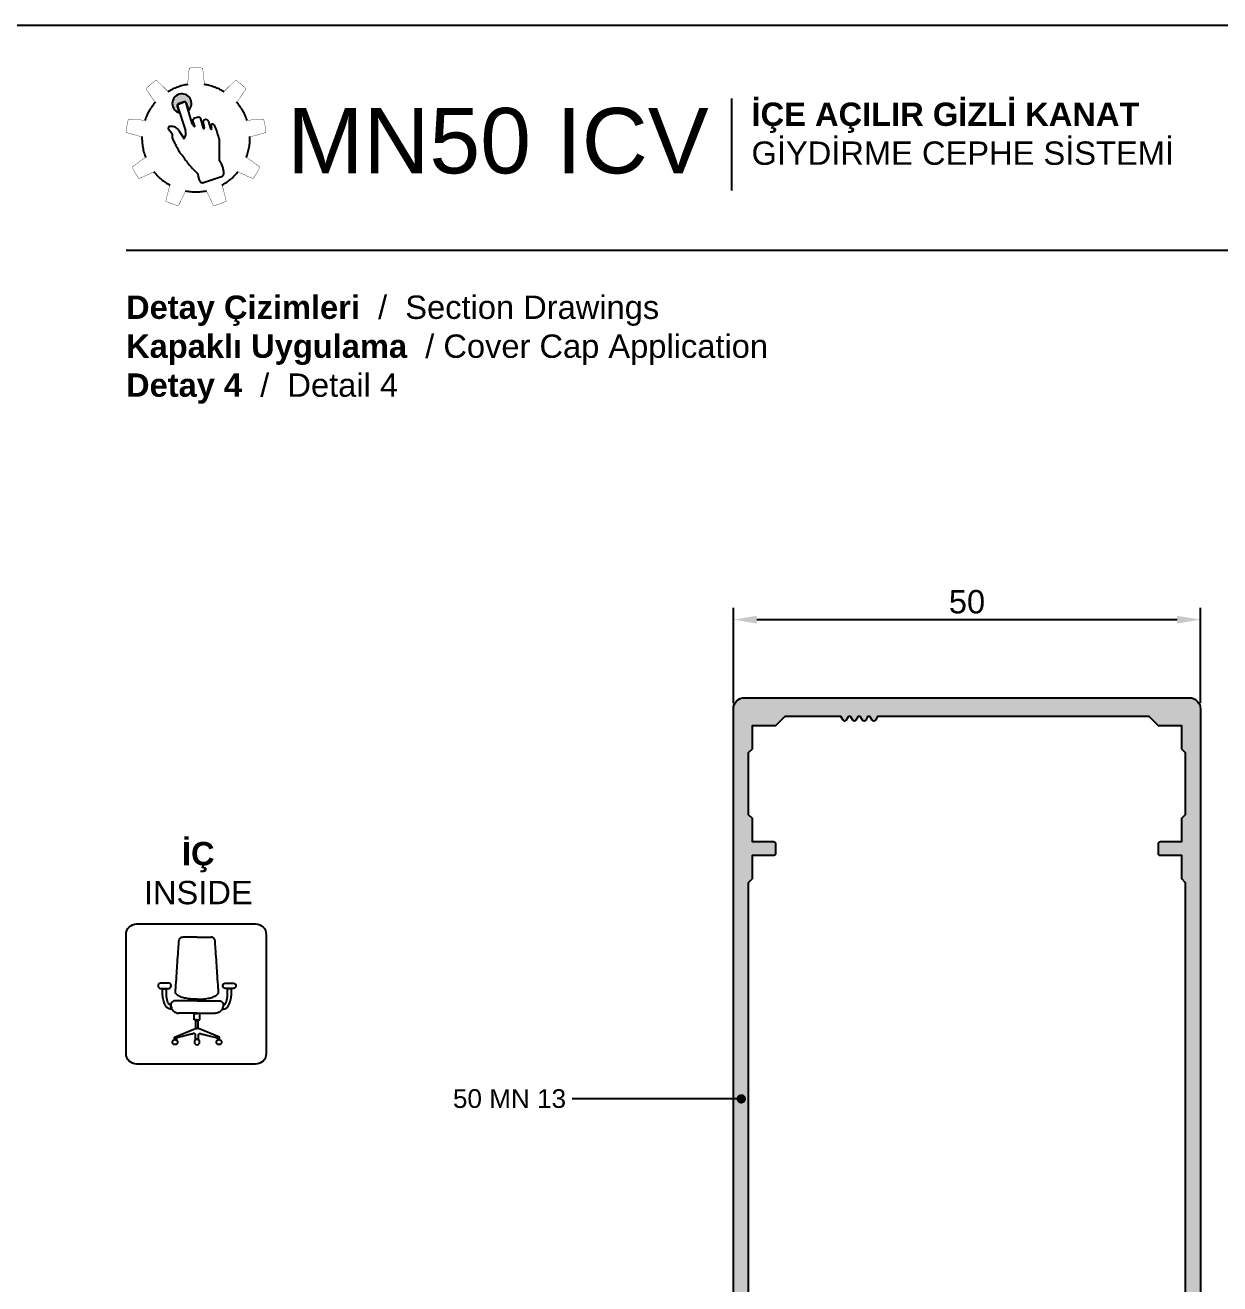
# Model space of a CAD drawing. Header units: millimetres. Extents: x 12 to 3612, y 18 to 315.
# Drawn here: x 1096.7 to 1224.5, y 180.1 to 314.9 of the extents above; entities that cross this region are included whole.
import ezdxf

# ---------------------------------------------------------------- set-up
doc = ezdxf.new("R2010")
doc.units = ezdxf.units.MM
doc.linetypes.add('CENTER', pattern=[2, 1.25, -0.25, 0.25, -0.25])
doc.layers.add('antet_k', color=7, linetype='Continuous')
doc.layers.add('yazı_numara_k', color=11, linetype='Continuous')
doc.styles.get("Standard").update_dxf_attribs({"font": 'arial.ttf'})
doc.dimstyles.new('ISO-25', dxfattribs={"dimtxt": 2.5, "dimasz": 2.5, "dimexe": 1.25, "dimexo": 0.625, "dimtad": 1, "dimtxsty": 'Standard', "dimcen": 2.5, "dimadec": 0, "dimazin": 0, "dimtfac": 1, "dimtmove": 0, "dimatfit": 3, "dimfxl": 1, "dimarcsym": 0})
doc.dimstyles.new('ISO-25$0', dxfattribs={"dimtxt": 2.5, "dimasz": 2.5, "dimexe": 1.25, "dimexo": 0.625, "dimtad": 1, "dimdec": 1, "dimtxsty": 'Standard', "dimcen": 2.5, "dimadec": 0, "dimazin": 0, "dimtfac": 1, "dimtdec": 1, "dimtmove": 0, "dimatfit": 3, "dimfxl": 1, "dimarcsym": 0})

# ---------------------------------------------------------------- blocks, each defined once
blk = doc.blocks.new('CARKKK')
at = {"true_color": 0xfed100}
h = blk.add_hatch(color=40, dxfattribs=at)
h.dxf.hatch_style = 1
edge = h.paths.add_edge_path()
edge.add_arc((1483.08, 1300.18), 1.03, 316.1417, 614.7975)
edge.add_line((1482.8, 1299.18), (1482.58, 1299.88))
edge.add_arc((1482.77, 1299.95), 0.202, 109.9023, 198.4057, ccw=False)
edge.add_line((1482.7, 1300.14), (1483.32, 1300.36))
edge.add_arc((1483.39, 1300.17), 0.202, 16.7485, 109.9023, ccw=False)
edge.add_line((1483.59, 1300.23), (1483.82, 1299.46))
at = {"color": 0}
for p, q in [((1485.35, 1298.1), (1485.48, 1297.57)), ((1485.53, 1298.44), (1485.54, 1298.44)), ((1485.92, 1298.25), (1486.14, 1297.46)), ((1486.29, 1297.52), (1486.21, 1297.78)), ((1486.7, 1297.54), (1486.65, 1297.69)), ((1481.68, 1297.38), (1482.01, 1296.99)), ((1482.05, 1296.89), (1482.04, 1296.6)), ((1482.76, 1297.3), (1483.34, 1296.4))]:
    blk.add_line(p, q, dxfattribs=at)
at = {"color": 0, "linetype": 'CENTER', "ltscale": 12}
for p, q in [((1487.07, 1296.38), (1487.07, 1294.15)), ((1482.84, 1294.95), (1483.1, 1294.65)), ((1484.96, 1291.98), (1484.84, 1292.52)), ((1485.38, 1291.73), (1487.33, 1292.36))]:
    blk.add_line(p, q, dxfattribs=at)
at = {"color": 0, "linetype": 'CENTER', "ltscale": 12, "const_width": 0.0361}
for points in [[(1483.87, 1303.97), (1483.69, 1302.2)], [(1485.31, 1303.97), (1485.5, 1302.2)], [(1479.24, 1301.76), (1480.23, 1300.29)], [(1480.34, 1302.69), (1481.62, 1301.45)], [(1488.84, 1302.69), (1487.57, 1301.45)], [(1489.95, 1301.76), (1488.95, 1300.29)], [(1477.36, 1298.51), (1479.13, 1298.38)], [(1491.83, 1298.51), (1490.05, 1298.38)], [(1477.11, 1297.08), (1478.82, 1296.6)], [(1492.08, 1297.08), (1490.37, 1296.6)], [(1477.76, 1293.38), (1479.2, 1294.43)], [(1491.43, 1293.38), (1489.98, 1294.43)], [(1478.48, 1292.13), (1480.1, 1292.86)], [(1490.7, 1292.13), (1489.08, 1292.86)], [(1481.36, 1289.72), (1481.79, 1291.44)], [(1487.83, 1289.72), (1487.39, 1291.44)], [(1482.71, 1289.23), (1483.49, 1290.83)], [(1486.47, 1289.23), (1485.7, 1290.83)]]:
    blk.add_lwpolyline(points, dxfattribs=at)
for points in [[(1485.31, 1303.97, 0.048189), (1483.87, 1303.97)], [(1480.34, 1302.69, 0.048189), (1479.24, 1301.76)], [(1483.73, 1302.21, 0.099576), (1481.59, 1301.43)], [(1487.6, 1301.43, 0.099576), (1485.46, 1302.21)], [(1489.95, 1301.76, 0.048189), (1488.84, 1302.69)], [(1480.26, 1300.31, 0.099576), (1479.12, 1298.34)], [(1490.07, 1298.34, 0.099576), (1488.93, 1300.31)], [(1477.36, 1298.51, 0.048189), (1477.11, 1297.08)], [(1492.08, 1297.08, 0.048189), (1491.83, 1298.51)], [(1478.82, 1296.63, 0.099576), (1479.21, 1294.39)], [(1489.97, 1294.39, 0.099576), (1490.37, 1296.63)], [(1477.76, 1293.38, 0.048189), (1478.48, 1292.13)], [(1480.08, 1292.89, 0.099576), (1481.83, 1291.43)], [(1487.36, 1291.43, 0.099576), (1489.1, 1292.89)], [(1490.7, 1292.13, 0.048189), (1491.43, 1293.38)], [(1481.36, 1289.72, 0.048189), (1482.71, 1289.23)], [(1483.45, 1290.83, 0.099576), (1485.73, 1290.83)], [(1486.47, 1289.23, 0.048189), (1487.83, 1289.72)]]:
    blk.add_lwpolyline(points, format="xyb", dxfattribs=at)
at = {"color": 0}
for points in [[(1483.82, 1299.46), (1483.59, 1300.23, 0.430429), (1483.32, 1300.36), (1482.7, 1300.14, 0.406583), (1482.58, 1299.88), (1482.8, 1299.18)], [(1484.19, 1298.03), (1483.53, 1300.21, 0.430609), (1483.34, 1300.31), (1482.72, 1300.08, 0.407114), (1482.63, 1299.9), (1483.48, 1297.28)], [(1484.46, 1297.76), (1484.29, 1298.25, -0.427614), (1484.46, 1298.63), (1484.72, 1298.72, -0.436222), (1485.09, 1298.53), (1485.36, 1297.55)]]:
    blk.add_lwpolyline(points, format="xyb", dxfattribs=at)
at = {"color": 0, "linetype": 'CENTER', "ltscale": 12}
for centre, radius, start, end in [((1484.59, 1296.5), 5.78, 98.6269, 121.3731), ((1484.59, 1296.5), 5.78, 58.6269, 81.3731), ((1484.59, 1296.5), 5.78, 138.6269, 161.3731), ((1484.59, 1296.5), 5.78, 18.6269, 41.3731), ((1484.59, 1296.5), 5.78, 178.6269, 201.3731), ((1482.4, 1296.59), 0.361, 178.7146, 203.6076), ((1494.72, 1301.97), 13.8, 203.6076, 210.5847), ((1484.59, 1296.5), 5.78, 338.6269, 1.3731), ((1492.59, 1300.98), 11.41, 213.7381, 226.5208), ((1485.18, 1292.68), 2.39, 0.4113, 37.9459), ((1484.59, 1296.5), 5.78, 218.6269, 241.3731), ((1484.49, 1292.45), 0.361, 12.1436, 46.5208), ((1487.22, 1292.7), 0.361, 288.2135, 0.4113), ((1484.59, 1296.5), 5.78, 298.6269, 321.3731), ((1485.26, 1292), 0.298, 184.3774, 294.6195), ((1484.59, 1296.5), 5.78, 258.6269, 281.3731)]:
    blk.add_arc(centre, radius, start, end, dxfattribs=at)
at = {"color": 40, "true_color": 0xfed100}
blk.add_arc((1483.08, 1300.18), 1.03, 316.1417, 254.7975, dxfattribs=at)
at = {"color": 0}
for centre, radius, start, end in [((1481.84, 1297.52), 0.212, 89.792, 220.6566), ((1481.96, 1296.79), 0.947, 32.7129, 97.3977), ((1484.99, 1298.3), 0.836, 198.8925, 224.3855), ((1484.42, 1297.75), 0.0433, 224.3855, 19.6471), ((1485.63, 1298.17), 0.289, 109.7187, 194.0454), ((1485.64, 1298.17), 0.289, 15.4472, 109.7187), ((1486.34, 1297.83), 0.144, 68.7787, 198.5684), ((1486.24, 1297.56), 0.433, 17.732, 68.7787), ((1481.91, 1296.89), 0.144, 358.7146, 40.6566), ((1482.5, 1296.99), 1.02, 325.2166, 16.7204), ((1485.42, 1297.56), 0.0601, 190.3472, 18.7372), ((1486.21, 1297.5), 0.084, 203.9076, 12.8452), ((1471.27, 1291.93), 16.42, 15.7203, 19.9505)]:
    blk.add_arc(centre, radius, start, end, dxfattribs=at)
blk = doc.blocks.new('LOGO-1')
blk.add_line((948.2, 1850.82), (948.2, 1840.95))
at = {"color": 7}
blk.add_line((1063.42, 1834.52), (883.42, 1834.52), dxfattribs=at)
at = {"color": 0}
blk.add_blockref('CARKKK', (-593.69, 550.09), dxfattribs=at)
at = {"width": 80.5608, "attachment_point": 1}
for s, insert, char_height in [('{\\pxi3.38364;\\fArial Unicode MS|b1|i0|c162|p34;İÇE AÇILIR GİZLİ KANAT\\fArial Unicode MS|b0|i0|c162|p34;\\PGİYDİRME CEPHE SİSTEMİ}', (941.9, 1850.37), 2.5), ('{\\pxi3.38364;\\fArial Unicode MS|b0|i0|c162|p34;MN50 ICV}', (876.99, 1849.79), 7)]:
    blk.add_mtext(s, dxfattribs=dict(at, insert=insert, char_height=char_height))
blk = doc.blocks.new('MN50 ICV SİP. KAT. SYF.')
at = {"layer": 'antet_k', "color": 252}
blk.add_lwpolyline([(196.74, 36.05), (196.74, 333.05), (406.74, 333.05), (406.74, 36.05)], close=True, dxfattribs=at)
at = {"color": 0}
blk.add_blockref('LOGO-1', (-671.68, -1525.6), dxfattribs=at)
blk = doc.blocks.new('50MN13')
at = {"ltscale": 10}
h = blk.add_hatch(color=252, dxfattribs=at)
h.paths.add_polyline_path([(-242.57, 75.54), (-242.57, 174.14, 0.414214), (-243.77, 175.34), (-291.37, 175.34, 0.414214), (-292.57, 174.14), (-292.57, 75.54, 0.414214), (-292.37, 75.34), (-290.57, 75.34, 0.02182), (-290.56, 75.34), (-289.85, 75.4, 0.388879), (-289.57, 75.7), (-289.57, 76.34, 0.414214), (-289.77, 76.54), (-290.87, 76.54, -0.414213), (-291.07, 76.74), (-291.07, 78.14, -0.36397), (-290.91, 78.34), (-289.64, 78.56, 0.36397), (-289.47, 78.76), (-289.47, 79.26), (-289.97, 79.58), (-289.47, 79.89), (-289.47, 81.56, 0.388879), (-289.66, 81.76), (-290.59, 81.84, -0.388879), (-290.77, 82.04), (-290.77, 84.54), (-289.97, 85.34), (-286.47, 85.34), (-285.67, 84.54), (-285.67, 84.39), (-285.17, 84.08), (-285.67, 83.76), (-285.67, 82.59), (-285.17, 82.28), (-285.67, 81.96), (-285.67, 80.79), (-285.17, 80.48), (-285.67, 80.16), (-285.67, 78.76, 0.36397), (-285.51, 78.56), (-284.24, 78.34, -0.36397), (-284.07, 78.14), (-284.07, 76.74, -0.414213), (-284.27, 76.54), (-285.37, 76.54, 0.414214), (-285.57, 76.34), (-285.57, 75.7, 0.388879), (-285.3, 75.4), (-284.59, 75.34, 0.02182), (-284.57, 75.34), (-282.77, 75.34, 0.414214), (-282.57, 75.54), (-282.57, 79.3, 0.36397), (-282.74, 79.49), (-283.31, 79.59, -0.36397), (-283.47, 79.79), (-283.47, 84.84, -0.414214), (-282.97, 85.34), (-282.27, 85.34, 0.198912), (-282.06, 85.43), (-281.89, 85.6, -0.414214), (-281.46, 85.6), (-281.29, 85.43, 0.414214), (-280.86, 85.43), (-280.69, 85.6, -0.414214), (-280.26, 85.6), (-280.09, 85.43, 0.414213), (-279.66, 85.43), (-279.49, 85.6, -0.414213), (-279.06, 85.6), (-278.89, 85.43, 0.414214), (-278.46, 85.43), (-278.29, 85.6, -0.414213), (-277.86, 85.6), (-277.69, 85.43, 0.198912), (-277.47, 85.34), (-276.87, 85.34), (-276.57, 85.64), (-276.27, 85.34), (-275.67, 85.34, 0.198912), (-275.46, 85.43), (-275.29, 85.6, -0.414213), (-274.86, 85.6), (-274.69, 85.43, 0.414214), (-274.26, 85.43), (-274.09, 85.6, -0.414214), (-273.66, 85.6), (-273.49, 85.43, 0.414214), (-273.06, 85.43), (-272.89, 85.6, -0.414214), (-272.46, 85.6), (-271.84, 84.98, -0.414214), (-271.84, 84.41), (-271.99, 84.26, 0.414214), (-271.99, 83.84), (-271.61, 83.46, -0.414214), (-271.61, 83.04), (-271.99, 82.66, 0.414214), (-271.99, 82.24), (-271.61, 81.86, -0.414213), (-271.61, 81.44), (-271.99, 81.06, 0.414213), (-271.99, 80.64), (-271.61, 80.26, -0.414213), (-271.61, 79.84), (-271.99, 79.46, 0.414214), (-271.99, 79.04), (-271.61, 78.66, -0.414214), (-271.61, 78.24), (-271.99, 77.86, 0.414214), (-271.99, 77.44), (-271.61, 77.06, -0.414213), (-271.61, 76.64), (-271.99, 76.26, 0.414213), (-271.99, 75.84), (-271.61, 75.46, -0.414213), (-271.61, 75.04), (-271.99, 74.66, 0.414213), (-271.99, 74.24), (-271.61, 73.86, -0.414213), (-271.61, 73.44), (-271.99, 73.06, 0.414213), (-271.99, 72.64), (-271.61, 72.26, -0.414214), (-271.61, 71.84), (-271.99, 71.46, 0.414214), (-271.99, 71.04), (-271.61, 70.66, -0.414214), (-271.61, 70.24), (-271.99, 69.86, 0.414214), (-271.99, 69.44), (-271.61, 69.06, -0.414213), (-271.61, 68.64), (-271.99, 68.26, 0.414214), (-271.99, 67.84), (-271.61, 67.46, -0.414214), (-271.61, 67.04), (-271.99, 66.66, 0.414214), (-271.99, 66.24), (-271.61, 65.86, -0.414213), (-271.61, 65.44), (-271.99, 65.06, 0.414214), (-271.99, 64.64), (-271.61, 64.26, -0.414214), (-271.61, 63.84), (-271.99, 63.46, 0.414214), (-271.99, 63.04), (-270.63, 61.68, -0.198912), (-270.57, 61.54), (-270.57, 60.54, -0.414214), (-270.77, 60.34), (-271.07, 60.34, 0.414214), (-271.27, 60.14), (-271.27, 59.54, 0.414214), (-271.07, 59.34), (-270.22, 59.34, 0.198912), (-270.08, 59.4), (-269.63, 59.85, 0.198912), (-269.57, 59.99), (-269.57, 63.42), (-270.07, 63.74), (-269.57, 64.06), (-269.57, 64.96), (-267.87, 64.96), (-267.57, 65.26), (-267.27, 64.96), (-265.57, 64.96), (-265.07, 64.64), (-265.57, 64.32), (-265.57, 63.16), (-265.07, 62.84), (-265.57, 62.52), (-265.57, 59.99, 0.198912), (-265.52, 59.85), (-265.07, 59.4, 0.198912), (-264.92, 59.34), (-264.07, 59.34, 0.414214), (-263.87, 59.54), (-263.87, 60.14, 0.414214), (-264.07, 60.34), (-264.37, 60.34, -0.414214), (-264.57, 60.54), (-264.57, 61.54, -0.198912), (-264.52, 61.68), (-263.16, 63.04, 0.414214), (-263.16, 63.46), (-263.54, 63.84, -0.414214), (-263.54, 64.26), (-263.16, 64.64, 0.414214), (-263.16, 65.06), (-263.54, 65.44, -0.414213), (-263.54, 65.86), (-263.16, 66.24, 0.414214), (-263.16, 66.66), (-263.54, 67.04, -0.414214), (-263.54, 67.46), (-263.16, 67.84, 0.414214), (-263.16, 68.26), (-263.54, 68.64, -0.414213), (-263.54, 69.06), (-263.16, 69.44, 0.414214), (-263.16, 69.86), (-263.54, 70.24, -0.414214), (-263.54, 70.66), (-263.16, 71.04, 0.414214), (-263.16, 71.46), (-263.54, 71.84, -0.414214), (-263.54, 72.26), (-263.16, 72.64, 0.414213), (-263.16, 73.06), (-263.54, 73.44, -0.414213), (-263.54, 73.86), (-263.16, 74.24, 0.414213), (-263.16, 74.66), (-263.54, 75.04, -0.414213), (-263.54, 75.46), (-263.16, 75.84, 0.414213), (-263.16, 76.26), (-263.54, 76.64, -0.414213), (-263.54, 77.06), (-263.16, 77.44, 0.414214), (-263.16, 77.86), (-263.54, 78.24, -0.414214), (-263.54, 78.66), (-263.16, 79.04, 0.414214), (-263.16, 79.46), (-263.54, 79.84, -0.414213), (-263.54, 80.26), (-263.16, 80.64, 0.414213), (-263.16, 81.06), (-263.54, 81.44, -0.414213), (-263.54, 81.86), (-263.16, 82.24, 0.414214), (-263.16, 82.66), (-263.54, 83.04, -0.414214), (-263.54, 83.46), (-263.16, 83.84, 0.414214), (-263.16, 84.26), (-263.31, 84.41, -0.414214), (-263.31, 84.98), (-262.69, 85.6, -0.414214), (-262.26, 85.6), (-262.09, 85.43, 0.414214), (-261.66, 85.43), (-261.49, 85.6, -0.414214), (-261.06, 85.6), (-260.89, 85.43, 0.414213), (-260.46, 85.43), (-260.29, 85.6, -0.414213), (-259.86, 85.6), (-259.69, 85.43, 0.198912), (-259.47, 85.34), (-258.87, 85.34), (-258.57, 85.64), (-258.27, 85.34), (-257.67, 85.34, 0.198912), (-257.46, 85.43), (-257.29, 85.6, -0.414213), (-256.86, 85.6), (-256.69, 85.43, 0.414213), (-256.26, 85.43), (-256.09, 85.6, -0.414213), (-255.66, 85.6), (-255.49, 85.43, 0.414213), (-255.06, 85.43), (-254.89, 85.6, -0.414214), (-254.46, 85.6), (-254.29, 85.43, 0.414214), (-253.86, 85.43), (-253.69, 85.6, -0.414214), (-253.26, 85.6), (-253.09, 85.43, 0.198912), (-252.87, 85.34), (-252.17, 85.34, -0.414214), (-251.67, 84.84), (-251.67, 79.79, -0.36397), (-251.84, 79.59), (-252.41, 79.49, 0.36397), (-252.57, 79.3), (-252.57, 75.54, 0.414214), (-252.37, 75.34), (-250.57, 75.34, 0.02182), (-250.56, 75.34), (-249.85, 75.4, 0.388879), (-249.57, 75.7), (-249.57, 76.34, 0.414214), (-249.77, 76.54), (-250.87, 76.54, -0.414214), (-251.07, 76.74), (-251.07, 78.14, -0.36397), (-250.91, 78.34), (-249.64, 78.56, 0.36397), (-249.47, 78.76), (-249.47, 80.16), (-249.97, 80.48), (-249.47, 80.79), (-249.47, 81.96), (-249.97, 82.28), (-249.47, 82.59), (-249.47, 83.76), (-249.97, 84.08), (-249.47, 84.39), (-249.47, 84.54), (-248.67, 85.34), (-245.17, 85.34), (-244.37, 84.54), (-244.37, 82.04, -0.388879), (-244.56, 81.84), (-245.49, 81.76, 0.388879), (-245.67, 81.56), (-245.67, 79.89), (-245.17, 79.58), (-245.67, 79.26), (-245.67, 78.76, 0.36397), (-245.51, 78.56), (-244.24, 78.34, -0.36397), (-244.07, 78.14), (-244.07, 76.74, -0.414214), (-244.27, 76.54), (-245.37, 76.54, 0.414214), (-245.57, 76.34), (-245.57, 75.7, 0.388879), (-245.3, 75.4), (-244.59, 75.34, 0.02182), (-244.57, 75.34), (-242.77, 75.34, 0.414214)])
h.paths.add_polyline_path([(-270.07, 84.54, -0.414214), (-269.27, 85.34), (-265.87, 85.34, -0.414214), (-265.07, 84.54), (-265.07, 74.34), (-265.57, 73.84), (-265.57, 72.16), (-265.07, 71.84), (-265.57, 71.52), (-265.57, 70.36), (-265.07, 70.04), (-265.57, 69.72), (-265.57, 68.56), (-265.07, 68.24), (-265.57, 67.92), (-265.57, 66.76), (-265.07, 66.44), (-265.57, 66.12), (-269.57, 66.12), (-269.57, 67.02), (-270.07, 67.34), (-269.57, 67.66), (-269.57, 68.82), (-270.07, 69.14), (-269.57, 69.46), (-269.57, 70.62), (-270.07, 70.94), (-269.57, 71.26), (-269.57, 72.42), (-270.07, 72.74), (-269.57, 73.06), (-269.57, 73.84), (-270.07, 74.34)], flags=16)
h.paths.add_polyline_path([(-290.97, 90.04), (-290.97, 155.54), (-290.57, 155.94), (-290.57, 158.44), (-288.27, 158.44, 0.414214), (-288.07, 158.64), (-288.07, 159.74, 0.414214), (-288.27, 159.94), (-290.57, 159.94), (-290.57, 162.44), (-290.97, 162.84), (-290.97, 169.44), (-290.57, 169.84), (-290.57, 172.34), (-288.07, 172.34), (-287.07, 173.34), (-258, 173.34), (-257.77, 172.94, 0.57735), (-257.42, 172.94), (-257.25, 173.24, -0.57735), (-256.9, 173.24), (-256.73, 172.94, 0.57735), (-256.38, 172.94), (-256.21, 173.24, -0.57735), (-255.86, 173.24), (-255.69, 172.94, 0.57735), (-255.34, 172.94), (-255.17, 173.24, -0.57735), (-254.82, 173.24), (-254.65, 172.94, 0.57735), (-254.31, 172.94), (-254.07, 173.34), (-248.07, 173.34), (-247.07, 172.34), (-244.57, 172.34), (-244.57, 169.84), (-244.17, 169.44), (-244.17, 162.84), (-244.57, 162.44), (-244.57, 159.94), (-246.87, 159.94, 0.414214), (-247.07, 159.74), (-247.07, 158.64, 0.414214), (-246.87, 158.44), (-244.57, 158.44), (-244.57, 155.94), (-244.17, 155.54), (-244.17, 90.04), (-244.57, 89.64), (-244.57, 87.14), (-290.57, 87.14), (-290.57, 89.64)], flags=16)
at = {"color": 252, "ltscale": 10}
for points in [[(-242.57, 75.54), (-242.57, 174.14, 0.414214), (-243.77, 175.34), (-291.37, 175.34, 0.414214), (-292.57, 174.14), (-292.57, 75.54, 0.414214), (-292.37, 75.34), (-290.57, 75.34, 0.02182), (-290.56, 75.34), (-289.85, 75.4, 0.388879), (-289.57, 75.7), (-289.57, 76.34, 0.414214), (-289.77, 76.54), (-290.87, 76.54, -0.414213), (-291.07, 76.74), (-291.07, 78.14, -0.36397), (-290.91, 78.34), (-289.64, 78.56, 0.36397), (-289.47, 78.76), (-289.47, 79.26), (-289.97, 79.58), (-289.47, 79.89), (-289.47, 81.56, 0.388879), (-289.66, 81.76), (-290.59, 81.84, -0.388879), (-290.77, 82.04), (-290.77, 84.54), (-289.97, 85.34), (-286.47, 85.34), (-285.67, 84.54), (-285.67, 84.39), (-285.17, 84.08), (-285.67, 83.76), (-285.67, 82.59), (-285.17, 82.28), (-285.67, 81.96), (-285.67, 80.79), (-285.17, 80.48), (-285.67, 80.16), (-285.67, 78.76, 0.36397), (-285.51, 78.56), (-284.24, 78.34, -0.36397), (-284.07, 78.14), (-284.07, 76.74, -0.414213), (-284.27, 76.54), (-285.37, 76.54, 0.414214), (-285.57, 76.34), (-285.57, 75.7, 0.388879), (-285.3, 75.4), (-284.59, 75.34, 0.02182), (-284.57, 75.34), (-282.77, 75.34, 0.414214), (-282.57, 75.54), (-282.57, 79.3, 0.36397), (-282.74, 79.49), (-283.31, 79.59, -0.36397), (-283.47, 79.79), (-283.47, 84.84, -0.414214), (-282.97, 85.34), (-282.27, 85.34, 0.198912), (-282.06, 85.43), (-281.89, 85.6, -0.414214), (-281.46, 85.6), (-281.29, 85.43, 0.414214), (-280.86, 85.43), (-280.69, 85.6, -0.414214), (-280.26, 85.6), (-280.09, 85.43, 0.414213), (-279.66, 85.43), (-279.49, 85.6, -0.414213), (-279.06, 85.6), (-278.89, 85.43, 0.414214), (-278.46, 85.43), (-278.29, 85.6, -0.414213), (-277.86, 85.6), (-277.69, 85.43, 0.198912), (-277.47, 85.34), (-276.87, 85.34), (-276.57, 85.64), (-276.27, 85.34), (-275.67, 85.34, 0.198912), (-275.46, 85.43), (-275.29, 85.6, -0.414213), (-274.86, 85.6), (-274.69, 85.43, 0.414214), (-274.26, 85.43), (-274.09, 85.6, -0.414214), (-273.66, 85.6), (-273.49, 85.43, 0.414214), (-273.06, 85.43), (-272.89, 85.6, -0.414214), (-272.46, 85.6), (-271.84, 84.98, -0.414214), (-271.84, 84.41), (-271.99, 84.26, 0.414214), (-271.99, 83.84), (-271.61, 83.46, -0.414214), (-271.61, 83.04), (-271.99, 82.66, 0.414214), (-271.99, 82.24), (-271.61, 81.86, -0.414213), (-271.61, 81.44), (-271.99, 81.06, 0.414213), (-271.99, 80.64), (-271.61, 80.26, -0.414213), (-271.61, 79.84), (-271.99, 79.46, 0.414214), (-271.99, 79.04), (-271.61, 78.66, -0.414214), (-271.61, 78.24), (-271.99, 77.86, 0.414214), (-271.99, 77.44), (-271.61, 77.06, -0.414213), (-271.61, 76.64), (-271.99, 76.26, 0.414213), (-271.99, 75.84), (-271.61, 75.46, -0.414213), (-271.61, 75.04), (-271.99, 74.66, 0.414213), (-271.99, 74.24), (-271.61, 73.86, -0.414213), (-271.61, 73.44), (-271.99, 73.06, 0.414213), (-271.99, 72.64), (-271.61, 72.26, -0.414214), (-271.61, 71.84), (-271.99, 71.46, 0.414214), (-271.99, 71.04), (-271.61, 70.66, -0.414214), (-271.61, 70.24), (-271.99, 69.86, 0.414214), (-271.99, 69.44), (-271.61, 69.06, -0.414213), (-271.61, 68.64), (-271.99, 68.26, 0.414214), (-271.99, 67.84), (-271.61, 67.46, -0.414214), (-271.61, 67.04), (-271.99, 66.66, 0.414214), (-271.99, 66.24), (-271.61, 65.86, -0.414213), (-271.61, 65.44), (-271.99, 65.06, 0.414214), (-271.99, 64.64), (-271.61, 64.26, -0.414214), (-271.61, 63.84), (-271.99, 63.46, 0.414214), (-271.99, 63.04), (-270.63, 61.68, -0.198912), (-270.57, 61.54), (-270.57, 60.54, -0.414214), (-270.77, 60.34), (-271.07, 60.34, 0.414214), (-271.27, 60.14), (-271.27, 59.54, 0.414214), (-271.07, 59.34), (-270.22, 59.34, 0.198912), (-270.08, 59.4), (-269.63, 59.85, 0.198912), (-269.57, 59.99), (-269.57, 63.42), (-270.07, 63.74), (-269.57, 64.06), (-269.57, 64.96), (-267.87, 64.96), (-267.57, 65.26), (-267.27, 64.96), (-265.57, 64.96), (-265.07, 64.64), (-265.57, 64.32), (-265.57, 63.16), (-265.07, 62.84), (-265.57, 62.52), (-265.57, 59.99, 0.198912), (-265.52, 59.85), (-265.07, 59.4, 0.198912), (-264.92, 59.34), (-264.07, 59.34, 0.414214), (-263.87, 59.54), (-263.87, 60.14, 0.414214), (-264.07, 60.34), (-264.37, 60.34, -0.414214), (-264.57, 60.54), (-264.57, 61.54, -0.198912), (-264.52, 61.68), (-263.16, 63.04, 0.414214), (-263.16, 63.46), (-263.54, 63.84, -0.414214), (-263.54, 64.26), (-263.16, 64.64, 0.414214), (-263.16, 65.06), (-263.54, 65.44, -0.414213), (-263.54, 65.86), (-263.16, 66.24, 0.414214), (-263.16, 66.66), (-263.54, 67.04, -0.414214), (-263.54, 67.46), (-263.16, 67.84, 0.414214), (-263.16, 68.26), (-263.54, 68.64, -0.414213), (-263.54, 69.06), (-263.16, 69.44, 0.414214), (-263.16, 69.86), (-263.54, 70.24, -0.414214), (-263.54, 70.66), (-263.16, 71.04, 0.414214), (-263.16, 71.46), (-263.54, 71.84, -0.414214), (-263.54, 72.26), (-263.16, 72.64, 0.414213), (-263.16, 73.06), (-263.54, 73.44, -0.414213), (-263.54, 73.86), (-263.16, 74.24, 0.414213), (-263.16, 74.66), (-263.54, 75.04, -0.414213), (-263.54, 75.46), (-263.16, 75.84, 0.414213), (-263.16, 76.26), (-263.54, 76.64, -0.414213), (-263.54, 77.06), (-263.16, 77.44, 0.414214), (-263.16, 77.86), (-263.54, 78.24, -0.414214), (-263.54, 78.66), (-263.16, 79.04, 0.414214), (-263.16, 79.46), (-263.54, 79.84, -0.414213), (-263.54, 80.26), (-263.16, 80.64, 0.414213), (-263.16, 81.06), (-263.54, 81.44, -0.414213), (-263.54, 81.86), (-263.16, 82.24, 0.414214), (-263.16, 82.66), (-263.54, 83.04, -0.414214), (-263.54, 83.46), (-263.16, 83.84, 0.414214), (-263.16, 84.26), (-263.31, 84.41, -0.414214), (-263.31, 84.98), (-262.69, 85.6, -0.414214), (-262.26, 85.6), (-262.09, 85.43, 0.414214), (-261.66, 85.43), (-261.49, 85.6, -0.414214), (-261.06, 85.6), (-260.89, 85.43, 0.414213), (-260.46, 85.43), (-260.29, 85.6, -0.414213), (-259.86, 85.6), (-259.69, 85.43, 0.198912), (-259.47, 85.34), (-258.87, 85.34), (-258.57, 85.64), (-258.27, 85.34), (-257.67, 85.34, 0.198912), (-257.46, 85.43), (-257.29, 85.6, -0.414213), (-256.86, 85.6), (-256.69, 85.43, 0.414213), (-256.26, 85.43), (-256.09, 85.6, -0.414213), (-255.66, 85.6), (-255.49, 85.43, 0.414213), (-255.06, 85.43), (-254.89, 85.6, -0.414214), (-254.46, 85.6), (-254.29, 85.43, 0.414214), (-253.86, 85.43), (-253.69, 85.6, -0.414214), (-253.26, 85.6), (-253.09, 85.43, 0.198912), (-252.87, 85.34), (-252.17, 85.34, -0.414214), (-251.67, 84.84), (-251.67, 79.79, -0.36397), (-251.84, 79.59), (-252.41, 79.49, 0.36397), (-252.57, 79.3), (-252.57, 75.54, 0.414214), (-252.37, 75.34), (-250.57, 75.34, 0.02182), (-250.56, 75.34), (-249.85, 75.4, 0.388879), (-249.57, 75.7), (-249.57, 76.34, 0.414214), (-249.77, 76.54), (-250.87, 76.54, -0.414214), (-251.07, 76.74), (-251.07, 78.14, -0.36397), (-250.91, 78.34), (-249.64, 78.56, 0.36397), (-249.47, 78.76), (-249.47, 80.16), (-249.97, 80.48), (-249.47, 80.79), (-249.47, 81.96), (-249.97, 82.28), (-249.47, 82.59), (-249.47, 83.76), (-249.97, 84.08), (-249.47, 84.39), (-249.47, 84.54), (-248.67, 85.34), (-245.17, 85.34), (-244.37, 84.54), (-244.37, 82.04, -0.388879), (-244.56, 81.84), (-245.49, 81.76, 0.388879), (-245.67, 81.56), (-245.67, 79.89), (-245.17, 79.58), (-245.67, 79.26), (-245.67, 78.76, 0.36397), (-245.51, 78.56), (-244.24, 78.34, -0.36397), (-244.07, 78.14), (-244.07, 76.74, -0.414214), (-244.27, 76.54), (-245.37, 76.54, 0.414214), (-245.57, 76.34), (-245.57, 75.7, 0.388879), (-245.3, 75.4), (-244.59, 75.34, 0.02182), (-244.57, 75.34), (-242.77, 75.34, 0.414214)], [(-290.97, 90.04), (-290.97, 155.54), (-290.57, 155.94), (-290.57, 158.44), (-288.27, 158.44, 0.414214), (-288.07, 158.64), (-288.07, 159.74, 0.414214), (-288.27, 159.94), (-290.57, 159.94), (-290.57, 162.44), (-290.97, 162.84), (-290.97, 169.44), (-290.57, 169.84), (-290.57, 172.34), (-288.07, 172.34), (-287.07, 173.34), (-258, 173.34), (-257.77, 172.94, 0.57735), (-257.42, 172.94), (-257.25, 173.24, -0.57735), (-256.9, 173.24), (-256.73, 172.94, 0.57735), (-256.38, 172.94), (-256.21, 173.24, -0.57735), (-255.86, 173.24), (-255.69, 172.94, 0.57735), (-255.34, 172.94), (-255.17, 173.24, -0.57735), (-254.82, 173.24), (-254.65, 172.94, 0.57735), (-254.31, 172.94), (-254.07, 173.34), (-248.07, 173.34), (-247.07, 172.34), (-244.57, 172.34), (-244.57, 169.84), (-244.17, 169.44), (-244.17, 162.84), (-244.57, 162.44), (-244.57, 159.94), (-246.87, 159.94, 0.414214), (-247.07, 159.74), (-247.07, 158.64, 0.414214), (-246.87, 158.44), (-244.57, 158.44), (-244.57, 155.94), (-244.17, 155.54), (-244.17, 90.04), (-244.57, 89.64), (-244.57, 87.14), (-290.57, 87.14), (-290.57, 89.64)], [(-270.07, 84.54, -0.414214), (-269.27, 85.34), (-265.87, 85.34, -0.414214), (-265.07, 84.54), (-265.07, 74.34), (-265.57, 73.84), (-265.57, 72.16), (-265.07, 71.84), (-265.57, 71.52), (-265.57, 70.36), (-265.07, 70.04), (-265.57, 69.72), (-265.57, 68.56), (-265.07, 68.24), (-265.57, 67.92), (-265.57, 66.76), (-265.07, 66.44), (-265.57, 66.12), (-269.57, 66.12), (-269.57, 67.02), (-270.07, 67.34), (-269.57, 67.66), (-269.57, 68.82), (-270.07, 69.14), (-269.57, 69.46), (-269.57, 70.62), (-270.07, 70.94), (-269.57, 71.26), (-269.57, 72.42), (-270.07, 72.74), (-269.57, 73.06), (-269.57, 73.84), (-270.07, 74.34)]]:
    blk.add_lwpolyline(points, format="xyb", close=True, dxfattribs=at)
blk = doc.blocks.new('cerceve')
at = {"color": 0}
blk.add_lwpolyline([(179668.63, 32143.72), (179685.63, 32143.72, -0.414214), (179687.13, 32142.22), (179687.13, 32125.22, -0.414214), (179685.63, 32123.72), (179668.63, 32123.72, -0.414214), (179667.13, 32125.22), (179667.13, 32142.22, -0.414214)], format="xyb", close=True, dxfattribs=at)
blk = doc.blocks.new('koltuk 1')
at = {"color": 7}
for p, q in [((111.7, 230.88), (101.93, 230.88)), ((111.7, 230.88), (121.47, 230.88)), ((88.05, 195.38), (90.79, 195.38)), ((135.35, 195.38), (132.61, 195.38)), ((111.7, 187.07), (96.62, 187.07)), ((111.7, 187.07), (126.78, 187.07)), ((111.7, 178.67), (99.03, 178.67)), ((109.7, 178.35), (111.7, 178.35)), ((109.7, 173.99), (109.7, 178.35)), ((111.7, 173.99), (109.7, 173.99)), ((110.8, 168.43), (110.8, 173.7)), ((110.8, 173.7), (111.7, 173.7)), ((111.7, 178.67), (124.37, 178.67)), ((113.7, 178.35), (111.7, 178.35)), ((111.7, 173.99), (113.7, 173.99)), ((112.6, 173.7), (111.7, 173.7)), ((112.6, 168.43), (112.6, 173.7)), ((113.7, 173.99), (113.7, 178.35)), ((96.17, 162.25), (110.74, 168.18)), ((110.74, 168.18), (111.7, 168.18)), ((111.7, 168.43), (110.8, 168.43)), ((111.7, 168.43), (112.6, 168.43)), ((112.66, 168.18), (111.7, 168.18)), ((127.23, 162.25), (112.66, 168.18)), ((96.17, 160.79), (96.17, 162.25)), ((97.53, 161.72), (97.53, 160.59)), ((110.67, 160.48), (110.67, 163.76)), ((112.73, 160.48), (112.73, 163.76)), ((125.88, 161.72), (125.88, 160.59)), ((127.23, 160.79), (127.23, 162.25))]:
    blk.add_line(p, q, dxfattribs=at)
for points in [[(84.96, 197.61), (84.96, 197.31, 0.414214), (86.57, 195.7), (92.36, 195.7, 0.414214), (93.97, 197.31), (93.97, 197.61, 0.414214), (92.36, 199.21), (86.57, 199.21, 0.414214)], [(138.44, 197.61), (138.44, 197.31, -0.414214), (136.83, 195.7), (131.04, 195.7, -0.414214), (129.43, 197.31), (129.43, 197.61, -0.414214), (131.04, 199.21), (136.83, 199.21, -0.414214)]]:
    blk.add_lwpolyline(points, format="xyb", close=True, dxfattribs=at)
for points in [[(111.7, 187.99), (111.7, 187.44), (110.14, 187.44), (110.14, 187.99)], [(111.7, 187.99), (111.7, 187.44), (113.26, 187.44), (113.26, 187.99)]]:
    blk.add_lwpolyline(points, close=True, dxfattribs=at)
for centre in [(96.61, 158.8), (126.79, 158.8)]:
    blk.add_circle(centre, 1.75, dxfattribs=at)
for centre, radius, start, end in [((98.37, 183.84), 4.85, 175.91636, 209.24538), ((125.03, 183.84), 4.85, 330.75462, 4.08364), ((96.61, 159.09), 1.75, 58.62491, 104.54279), ((111.7, 158.78), 1.79, 90, 270), ((111.7, 159.02), 1.79, 90, 125.36023), ((111.7, 159.02), 1.79, 54.63977, 90), ((111.7, 158.78), 1.79, 270, 90), ((126.79, 159.09), 1.75, 75.45721, 121.37509)]:
    blk.add_arc(centre, radius, start, end, dxfattribs=at)
for points, knots in [([(111.7, 188.24), (110.52, 188.23), (108.57, 188.21), (105.45, 188.66), (102.46, 189.14), (99.68, 190.11), (97.94, 191.26), (96.84, 192.43), (97.02, 194.84), (97.34, 199.27), (97.82, 205.78), (98.28, 213.58), (98.82, 220.61), (99.19, 225.93), (99.36, 228.94), (100.22, 230.62), (101.35, 230.77), (101.93, 230.88)], [0, 0, 0, 0, 6.600557, 10.917813, 17.664315, 23.580113, 27.172398, 29.450047, 32.038946, 39.979895, 54.972999, 68.29061, 83.898835, 94.494102, 98.099389, 100.938602, 104.078349, 104.078349, 104.078349, 104.078349]), ([(111.7, 188.24), (112.88, 188.23), (114.83, 188.21), (117.95, 188.66), (120.94, 189.14), (123.72, 190.11), (125.46, 191.26), (126.56, 192.43), (126.38, 194.84), (126.06, 199.27), (125.58, 205.78), (125.12, 213.58), (124.58, 220.61), (124.21, 225.93), (124.04, 228.94), (123.18, 230.62), (122.05, 230.77), (121.47, 230.88)], [0, 0, 0, 0, 6.600557, 10.917813, 17.664315, 23.580113, 27.172398, 29.450047, 32.038946, 39.979895, 54.972999, 68.29061, 83.898835, 94.494102, 98.099389, 100.938602, 104.078349, 104.078349, 104.078349, 104.078349]), ([(93.54, 184.18), (93.37, 184.27), (92.98, 184.48), (92.29, 185.04), (91.67, 186.23), (91.15, 187.9), (90.79, 189.96), (90.78, 192.16), (90.71, 193.99), (90.77, 195.06), (90.79, 195.38)], [0, 0, 0, 0, 1.073891, 2.46378, 4.922393, 8.403341, 12.287308, 16.554686, 20.753477, 22.541274, 22.541274, 22.541274, 22.541274]), ([(129.86, 184.18), (130.03, 184.27), (130.42, 184.48), (131.11, 185.04), (131.73, 186.23), (132.25, 187.9), (132.61, 189.96), (132.62, 192.16), (132.69, 193.99), (132.63, 195.06), (132.61, 195.38)], [0, 0, 0, 0, 1.073891, 2.46378, 4.922393, 8.403341, 12.287308, 16.554686, 20.753477, 22.541274, 22.541274, 22.541274, 22.541274])]:
    blk.add_open_spline(points, degree=3, knots=knots, dxfattribs=at)
for points in [[(94.14, 181.47), (92.71, 181.63), (91.01, 182.63), (89.78, 184.4), (89.09, 186.06), (88.69, 187.49), (88.34, 189.39), (88.13, 190.93), (88.05, 192.7), (88.05, 195.38)], [(129.26, 181.47), (130.69, 181.63), (132.39, 182.63), (133.62, 184.4), (134.31, 186.06), (134.71, 187.49), (135.06, 189.39), (135.27, 190.93), (135.35, 192.7), (135.35, 195.38)], [(96.62, 187.07), (95.82, 187.02), (94.44, 186.21), (93.82, 185.07), (93.78, 183.94), (94.1, 182.25), (95.27, 180.31), (96.39, 179.42), (97.88, 178.75), (99.03, 178.67)], [(126.78, 187.07), (127.58, 187.02), (128.96, 186.21), (129.58, 185.07), (129.62, 183.94), (129.3, 182.25), (128.13, 180.31), (127.01, 179.42), (125.52, 178.75), (124.37, 178.67)], [(110.67, 163.76), (110.61, 164.15), (110.28, 164.53), (109.7, 164.68), (108.86, 164.51), (106.64, 164), (103.46, 163.2), (99.63, 162.21), (97.53, 161.72)], [(112.73, 163.76), (112.79, 164.15), (113.12, 164.53), (113.7, 164.68), (114.54, 164.51), (116.76, 164), (119.94, 163.2), (123.77, 162.21), (125.88, 161.72)]]:
    blk.add_spline(points, degree=3, dxfattribs=at)
blk = doc.blocks.new('iç_ikon')
at = {"color": 9, "xscale": 0.75, "yscale": 0.75, "zscale": 0.75}
blk.add_blockref('cerceve', (-134560.04, -24767.38), dxfattribs=at)
at = {"xscale": 0.156, "yscale": 0.156, "zscale": 0.156}
blk.add_blockref('koltuk 1', (180.48, -697.01), dxfattribs=at)
blk = doc.blocks.new('İ.G.1A')
at = {"color": 250}
blk.add_blockref('iç_ikon', (692.07, 4359.15), dxfattribs=at)
blk.add_blockref('iç_ikon', (692.07, 4359.15), dxfattribs=at)
at = {"layer": 'yazı_numara_k', "color": 9, "true_color": 0xe4c9af, "insert": (897.8, 3708.34), "char_height": 2.5, "width": 15.3783, "attachment_point": 3}
blk.add_mtext('{\\pxqc;\\fArial Unicode MS|b1|i0|c162|p34;{\\C7;İÇ\\fArial Unicode MS|b0|i0|c162|p34;\\PINSIDE}}', dxfattribs=at)
blk = doc.blocks.new('*D127')
at = {"color": 0, "lineweight": -2}
for p, q in [((1172.47, 242.3), (1172.47, 252.49)), ((1222.47, 242.3), (1222.47, 252.49)), ((1174.97, 251.24), (1219.97, 251.24))]:
    blk.add_line(p, q, dxfattribs=at)
at = {"color": 0}
for points in [[(1174.97, 251.65), (1174.97, 250.82), (1172.47, 251.24)], [(1219.97, 250.82), (1219.97, 251.65), (1222.47, 251.24)]]:
    blk.add_solid(points, dxfattribs=at)
at = {"layer": 'Defpoints', "color": 0}
for p in [(1222.47, 251.24), (1172.47, 241.68), (1222.47, 241.68)]:
    blk.add_point(p, dxfattribs=at)
at = {"color": 0, "insert": (1197.47, 253.14), "char_height": 2.5, "attachment_point": 5}
blk.add_mtext('50', dxfattribs=at)

msp = doc.modelspace()

# ---------------------------------------------------------------- block references
for name, p in [('MN50 ICV SİP. KAT. SYF.', (895.735, -18.174)), ('İ.G.1A', (225.09, -3480.901))]:
    msp.add_blockref(name, p)
at = {"xscale": -1}
msp.add_blockref('50MN13', (929.898, 67.539), dxfattribs=at)

# ---------------------------------------------------------------- texts
at = {"color": 0, "ltscale": 0.5, "insert": (1157.21, 200.967), "char_height": 2, "width": 17.3969, "attachment_point": 3}
msp.add_mtext('{\\pxqc;\\fArial|b0|i0|c162|p34;50 MN 13}', dxfattribs=at)
at = {"layer": 'yazı_numara_k', "color": 7, "insert": (1107.469, 285.934), "char_height": 2.5, "attachment_point": 1}
msp.add_mtext('{\\fArial Unicode MS|b1|i0|c162|p34;Detay Çizimleri  \\fArial Unicode MS|b0|i0|c162|p34;/  Section Drawings\\P\\fArial Unicode MS|b1|i0|c162|p34;Kapaklı Uygulama \\fArial Unicode MS|b0|i0|c162|p34; / Cover Cap Application\\P\\fArial Unicode MS|b1|i0|c162|p34;Detay 4\\fArial Unicode MS|b0|i0|c162|p34;  /  Detail 4}', dxfattribs=at)

# ---------------------------------------------------------------- dimensions: what is measured, and where the dimension line sits
dim = msp.add_linear_dim(base=(1222.473, 251.237), p1=(1172.473, 241.679), p2=(1222.473, 241.679), dimstyle='ISO-25$0')
dim.commit()
dim.dimension.update_dxf_attribs({"geometry": '*D127', "text_midpoint": (1197.473, 253.138)})

# ---------------------------------------------------------------- leaders
at = {"color": 0, "ltscale": 0.5}
msp.add_leader([(1173.314, 199.933), (1155.21, 199.933)], dimstyle='ISO-25', override={"dimscale": 2, "dimasz": 0.5, "dimclre": 140, "dimldrblk": 'Dot'}, dxfattribs=at)

doc.saveas('drawing.dxf')
